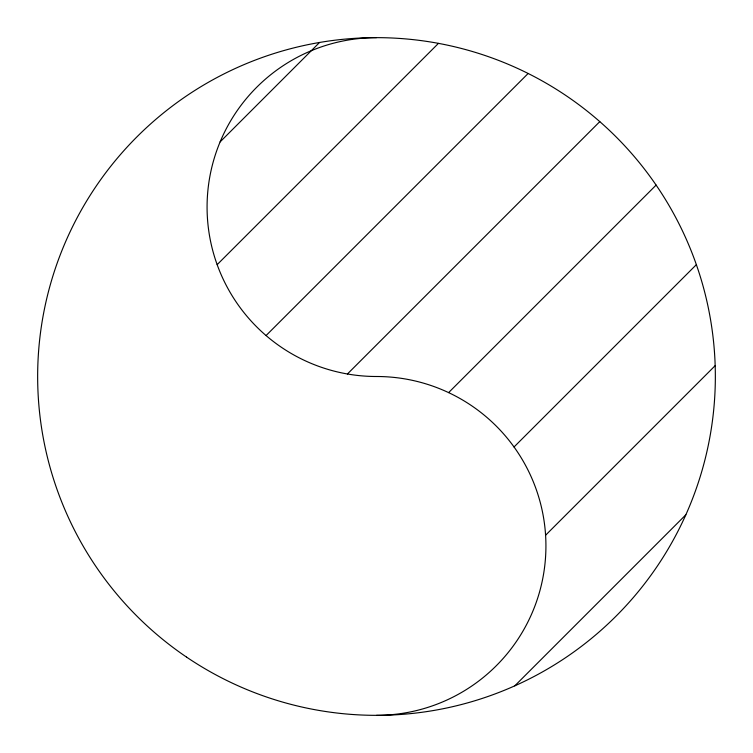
<?xml version="1.0" encoding="UTF-8"?>
<svg xmlns="http://www.w3.org/2000/svg" width="753" height="753" viewBox="0 0 753 753"><rect width="100%" height="100%" fill="white"/><g stroke="black" fill="none" stroke-linecap="round" stroke-linejoin="round"><path stroke-width="1.13" d="M220.111 141.903L319.545 42.469M217.156 264.651L438.453 43.363M266.063 335.556L528.145 73.474M347.425 373.987L599.793 121.628M448.609 392.614L656.117 185.097M514.035 446.981L696.365 264.661M545.586 535.232L715.181 365.647M514.77 685.861L685.861 514.77M376.5 37.65A169.425 169.425 0 0 0 207.075 207.075A169.425 169.425 0 0 0 376.5 376.5A169.425 169.425 0 0 1 545.925 545.925A169.425 169.425 0 0 1 376.5 715.35M186.575 657.115A338.85 338.85 0 0 0 714.484 400.671A338.85 338.85 0 0 0 228.441 71.704A338.85 338.85 0 0 0 186.575 657.115"/></g></svg>
